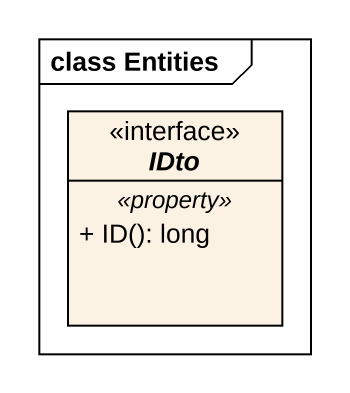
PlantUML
@startuml
mainframe class Entities
hide circle
hide empty members
skinparam classAttributeIconSize 0
interface IDto {
  .. <<property>> ..
  + ID(): long
}
@enduml
